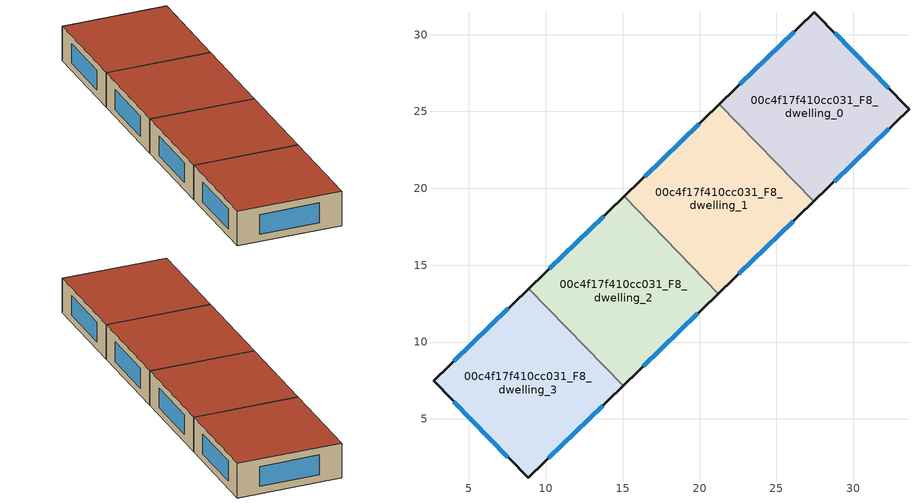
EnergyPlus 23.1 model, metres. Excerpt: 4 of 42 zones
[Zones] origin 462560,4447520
00c4f17f410cc031_F8_dwelling_0
 floor to 00c4f17f410cc031_F7_dwelling_0 (EU_floor_Construction): 27.48,31.46 33.63,25.16 27.42,19.15 21.29,25.47 z24
 wall outside (EU_wall_Construction): 27.42,19.15 33.63,25.16 27.48,31.46 21.29,25.47 z24:27
 wall to 00c4f17f410cc031_F8_dwelling_1 (EU_wall_Construction): 21.29,25.47 27.42,19.15 z24:27
 window (EU_Window_Construction): 26.15,30.18 22.62,26.75 / 32.31,26.5 28.79,30.11 / 28.75,20.43 32.3,23.87 z24.64:26.36
 roof outside (EU_roof_Construction): 33.63,25.16 27.48,31.46 21.29,25.47 27.42,19.15 z27
00c4f17f410cc031_F8_dwelling_1
 floor to 00c4f17f410cc031_F7_dwelling_1 (EU_floor_Construction): 21.29,25.47 27.42,19.15 21.22,13.15 15.1,19.48 z24
 wall outside (EU_wall_Construction): 21.29,25.47 15.1,19.48 / 21.22,13.15 27.42,19.15 z24:27
 wall to 00c4f17f410cc031_F8_dwelling_2 (EU_wall_Construction): 15.1,19.48 21.22,13.15 z24:27
 window (EU_Window_Construction): 19.97,24.19 16.43,20.76 / 22.55,14.43 26.09,17.86 z24.64:26.36
 roof outside (EU_roof_Construction): 27.42,19.15 21.29,25.47 15.1,19.48 21.22,13.15 z27
00c4f17f410cc031_F8_dwelling_2
 floor to 00c4f17f410cc031_F7_dwelling_2 (EU_floor_Construction): 15.1,19.48 21.22,13.15 15.03,7.15 8.9,13.48 z24
 wall outside (EU_wall_Construction): 15.1,19.48 8.9,13.48 / 15.03,7.15 21.22,13.15 z24:27
 wall to 00c4f17f410cc031_F8_dwelling_3 (EU_wall_Construction): 8.9,13.48 15.03,7.15 z24:27
 window (EU_Window_Construction): 13.77,18.19 10.23,14.76 / 16.35,8.44 19.89,11.86 z24.64:26.36
 roof outside (EU_roof_Construction): 21.22,13.15 15.1,19.48 8.9,13.48 15.03,7.15 z27
00c4f17f410cc031_F8_dwelling_3
 floor to 00c4f17f410cc031_F7_dwelling_3 (EU_floor_Construction): 8.9,13.48 15.03,7.15 8.84,1.17 2.69,7.47 z24
 wall outside (EU_wall_Construction): 8.9,13.48 2.69,7.47 8.84,1.17 15.03,7.15 z24:27
 window (EU_Window_Construction): 4.01,6.12 7.53,2.52 / 7.57,12.19 4.02,8.76 / 10.17,2.45 13.7,5.87 z24.64:26.36
 roof outside (EU_roof_Construction): 15.03,7.15 8.9,13.48 2.69,7.47 8.84,1.17 z27
[Building]
EU S2 Campaign: North Axis=0; Terrain=City; Solar Distribution=FullExterior
[Site:Location]
Yerevan-Zvartnots.Intl.AP: Latitude=40.15; Longitude=44.383; Time Zone=4; Elevation=854
[SizingPeriod:WeatherFileDays]
AnnualSizingPeriod: Begin Month=1; Begin Day of Month=1; End Month=12; End Day of Month=31; Day of Week for Start Day=Monday; Use Weather File Daylight Saving Period=No; Use Weather File Rain and Snow Indicators=No
[MATERIAL]
EU_InternalMass_Material: Roughness=MediumRough; Thickness=0.1; Conductivity=1; Density=1800; Specific Heat=900; Thermal Absorptance=0.9; Solar Absorptance=0.7; Visible Absorptance=0.7
[MATERIAL:NOMASS] Roughness=MediumRough; Thermal Absorptance=0.9; Solar Absorptance=0.7; Visible Absorptance=0.7
Name | Thermal Resistance
EU_wall_NoMass | 1.05043
EU_roof_NoMass | 1.45357
EU_floor_NoMass | 0.478065
[WINDOWMATERIAL:SIMPLEGLAZINGSYSTEM]
EU_Window_SimpleGlazing: UFactor=2.5566; Solar Heat Gain Coefficient=0.75; Visible Transmittance=0.75
[CONSTRUCTION]
EU_wall_Construction: EU_wall_NoMass
EU_roof_Construction: EU_roof_NoMass
EU_floor_Construction: EU_floor_NoMass
EU_Window_Construction: EU_Window_SimpleGlazing
EU_InternalMass_Construction: EU_InternalMass_Material
[ZONE] Type=1; Multiplier=1; Ceiling Height=autocalculate; Floor Area=autocalculate; Part of Total Floor Area=Yes
Name | Volume
00c4f17f410cc031_F8_dwelling_0 | 227.776
00c4f17f410cc031_F8_dwelling_1 | 227.783
00c4f17f410cc031_F8_dwelling_2 | 227.784
00c4f17f410cc031_F8_dwelling_3 | 227.775
[INTERNALMASS] Construction=EU_InternalMass_Construction
Name | Zone or ZoneList | Surface Area
00c4f17f410cc031_F8_dwelling_0_EU_InternalMass | 00c4f17f410cc031_F8_dwelling_0 | 75.9252
00c4f17f410cc031_F8_dwelling_1_EU_InternalMass | 00c4f17f410cc031_F8_dwelling_1 | 75.9278
00c4f17f410cc031_F8_dwelling_2_EU_InternalMass | 00c4f17f410cc031_F8_dwelling_2 | 75.9278
00c4f17f410cc031_F8_dwelling_3_EU_InternalMass | 00c4f17f410cc031_F8_dwelling_3 | 75.9252
[OTHEREQUIPMENT] Fuel Type=Electricity; Design Level Calculation Method=Watts/Area; Power per Zone Floor Area=1; Fraction Latent=0; Fraction Radiant=0; Fraction Lost=0; Carbon Dioxide Generation Rate=0; EndUse Subcategory=EU_Step8_InternalGains
Name | Zone or ZoneList or Space or SpaceList | Schedule
EU_Step8_InternalGain_00c4f17f410cc031_F8_dwelling_0_f000 | 00c4f17f410cc031_F8_dwelling_0 | EU_Step8_GainSchedule_00c4f17f410cc031_F8_dwelling_0_f000
EU_Step8_InternalGain_00c4f17f410cc031_F8_dwelling_1_f000 | 00c4f17f410cc031_F8_dwelling_1 | EU_Step8_GainSchedule_00c4f17f410cc031_F8_dwelling_1_f000
EU_Step8_InternalGain_00c4f17f410cc031_F8_dwelling_2_f000 | 00c4f17f410cc031_F8_dwelling_2 | EU_Step8_GainSchedule_00c4f17f410cc031_F8_dwelling_2_f000
EU_Step8_InternalGain_00c4f17f410cc031_F8_dwelling_3_f000 | 00c4f17f410cc031_F8_dwelling_3 | EU_Step8_GainSchedule_00c4f17f410cc031_F8_dwelling_3_f000
[ZONEVENTILATION:DESIGNFLOWRATE] Schedule=EU_AlwaysOn; Design Flow Rate Calculation Method=AirChanges/Hour; Air Changes per Hour=0.557805; Ventilation Type=Natural; Fan Pressure Rise=0; Fan Total Efficiency=1; Constant Term Coefficient=1; Temperature Term Coefficient=0; Velocity Term Coefficient=0; Velocity Squared Term Coefficient=0; Minimum Indoor Temperature=-100; Maximum Indoor Temperature=100; Delta Temperature=-100; Minimum Outdoor Temperature=-100; Maximum Outdoor Temperature=100; Maximum Wind Speed=40
Name | Zone or ZoneList or Space or SpaceList
EU_ConstantAir_00c4f17f410cc031_F8_dwelling_0 | 00c4f17f410cc031_F8_dwelling_0
EU_ConstantAir_00c4f17f410cc031_F8_dwelling_1 | 00c4f17f410cc031_F8_dwelling_1
EU_ConstantAir_00c4f17f410cc031_F8_dwelling_2 | 00c4f17f410cc031_F8_dwelling_2
EU_ConstantAir_00c4f17f410cc031_F8_dwelling_3 | 00c4f17f410cc031_F8_dwelling_3
[HVACTEMPLATE:THERMOSTAT] Constant Heating Setpoint=20; Constant Cooling Setpoint=50
EU_HeatOnly_00c4f17f410cc031_F0_dwelling_0; EU_HeatOnly_00c4f17f410cc031_F0_dwelling_1; EU_HeatOnly_00c4f17f410cc031_F0_dwelling_2; EU_HeatOnly_00c4f17f410cc031_F0_dwelling_3; EU_HeatOnly_00c4f17f410cc031_F0_dwelling_4; EU_HeatOnly_00c4f17f410cc031_F1_dwelling_0; EU_HeatOnly_00c4f17f410cc031_F1_dwelling_1; EU_HeatOnly_00c4f17f410cc031_F1_dwelling_2; EU_HeatOnly_00c4f17f410cc031_F1_dwelling_3; EU_HeatOnly_00c4f17f410cc031_F1_dwelling_4; EU_HeatOnly_00c4f17f410cc031_F2_dwelling_0; EU_HeatOnly_00c4f17f410cc031_F2_dwelling_1; EU_HeatOnly_00c4f17f410cc031_F2_dwelling_2; EU_HeatOnly_00c4f17f410cc031_F2_dwelling_3; EU_HeatOnly_00c4f17f410cc031_F2_dwelling_4; EU_HeatOnly_00c4f17f410cc031_F3_dwelling_0; EU_HeatOnly_00c4f17f410cc031_F3_dwelling_1; EU_HeatOnly_00c4f17f410cc031_F3_dwelling_2; EU_HeatOnly_00c4f17f410cc031_F3_dwelling_3; EU_HeatOnly_00c4f17f410cc031_F3_dwelling_4; EU_HeatOnly_00c4f17f410cc031_F4_dwelling_0; EU_HeatOnly_00c4f17f410cc031_F4_dwelling_1; EU_HeatOnly_00c4f17f410cc031_F4_dwelling_2; EU_HeatOnly_00c4f17f410cc031_F4_dwelling_3; EU_HeatOnly_00c4f17f410cc031_F4_dwelling_4; EU_HeatOnly_00c4f17f410cc031_F5_dwelling_0; EU_HeatOnly_00c4f17f410cc031_F5_dwelling_1; EU_HeatOnly_00c4f17f410cc031_F5_dwelling_2; EU_HeatOnly_00c4f17f410cc031_F5_dwelling_3; EU_HeatOnly_00c4f17f410cc031_F5_dwelling_4; EU_HeatOnly_00c4f17f410cc031_F6_dwelling_0; EU_HeatOnly_00c4f17f410cc031_F6_dwelling_1; EU_HeatOnly_00c4f17f410cc031_F6_dwelling_2; EU_HeatOnly_00c4f17f410cc031_F6_dwelling_3; EU_HeatOnly_00c4f17f410cc031_F7_dwelling_0; EU_HeatOnly_00c4f17f410cc031_F7_dwelling_1; EU_HeatOnly_00c4f17f410cc031_F7_dwelling_2; EU_HeatOnly_00c4f17f410cc031_F7_dwelling_3; EU_HeatOnly_00c4f17f410cc031_F8_dwelling_0; EU_HeatOnly_00c4f17f410cc031_F8_dwelling_1; EU_HeatOnly_00c4f17f410cc031_F8_dwelling_2; EU_HeatOnly_00c4f17f410cc031_F8_dwelling_3
[HVACTEMPLATE:ZONE:IDEALLOADSAIRSYSTEM] System Availability Schedule=EU_AlwaysOn; Maximum Heating Supply Air Temperature=50; Minimum Cooling Supply Air Temperature=13; Maximum Heating Supply Air Humidity Ratio=0.0156; Minimum Cooling Supply Air Humidity Ratio=0.0077; Heating Limit=NoLimit; Cooling Limit=NoLimit; Heating Availability Schedule=EU_AlwaysOn; Cooling Availability Schedule=EU_CoolingOff; Dehumidification Control Type=ConstantSensibleHeatRatio; Cooling Sensible Heat Ratio=0.7; Dehumidification Setpoint=60; Humidification Control Type=None; Humidification Setpoint=30; Outdoor Air Method=None; Outdoor Air Flow Rate per Person=0.00944; Outdoor Air Flow Rate per Zone Floor Area=0; Outdoor Air Flow Rate per Zone=0; Demand Controlled Ventilation Type=None; Outdoor Air Economizer Type=NoEconomizer; Heat Recovery Type=None; Sensible Heat Recovery Effectiveness=0.7; Latent Heat Recovery Effectiveness=0.65
Name | Template Thermostat
00c4f17f410cc031_F8_dwelling_0 | EU_HeatOnly_00c4f17f410cc031_F8_dwelling_0
00c4f17f410cc031_F8_dwelling_1 | EU_HeatOnly_00c4f17f410cc031_F8_dwelling_1
00c4f17f410cc031_F8_dwelling_2 | EU_HeatOnly_00c4f17f410cc031_F8_dwelling_2
00c4f17f410cc031_F8_dwelling_3 | EU_HeatOnly_00c4f17f410cc031_F8_dwelling_3
[SIZING:ZONE] Zone Cooling Design Supply Air Temperature Input Method=SupplyAirTemperature; Zone Cooling Design Supply Air Temperature=13; Zone Heating Design Supply Air Temperature Input Method=SupplyAirTemperature; Zone Heating Design Supply Air Temperature=50; Zone Cooling Design Supply Air Humidity Ratio=0.008; Zone Heating Design Supply Air Humidity Ratio=0.008; Cooling Design Air Flow Method=DesignDay; Cooling Design Air Flow Rate=0; Cooling Minimum Air Flow per Zone Floor Area=0.000762; Cooling Minimum Air Flow=0; Cooling Minimum Air Flow Fraction=0.2; Heating Design Air Flow Method=DesignDay; Heating Design Air Flow Rate=0; Heating Maximum Air Flow per Zone Floor Area=0.002032; Heating Maximum Air Flow=0.141576; Heating Maximum Air Flow Fraction=0.3; Account for Dedicated Outdoor Air System=No; Dedicated Outdoor Air System Control Strategy=NeutralSupplyAir; Dedicated Outdoor Air Low Setpoint Temperature for Design=autosize; Dedicated Outdoor Air High Setpoint Temperature for Design=autosize; Zone Load Sizing Method=Sensible Load Only No Latent Load; Zone Latent Cooling Design Supply Air Humidity Ratio Input Method=HumidityRatioDifference; Zone Cooling Design Supply Air Humidity Ratio Difference=0.005; Zone Latent Heating Design Supply Air Humidity Ratio Input Method=HumidityRatioDifference; Zone Humidification Design Supply Air Humidity Ratio Difference=0.005
00c4f17f410cc031_F8_dwelling_0; 00c4f17f410cc031_F8_dwelling_1; 00c4f17f410cc031_F8_dwelling_2; 00c4f17f410cc031_F8_dwelling_3
[SCHEDULE:CONSTANT]
Name | Hourly Value
EU_AlwaysOn | 1
EU_CoolingOff | 0
[SCHEDULE:FILE] Column Number=1; Rows to Skip at Top=0; Number of Hours of Data=8760; Column Separator=Comma; Interpolate to Timestep=No; Minutes per Item=60; Adjust Schedule for Daylight Savings=Yes
Name | File
EU_Step8_GainSchedule_00c4f17f410cc031_F8_dwelling_0_f000 | ../../schedules/00c4f17f410cc031/00c4f17f410cc031_F8_dwelling_0_f000_gain.csv
EU_Step8_GainSchedule_00c4f17f410cc031_F8_dwelling_1_f000 | ../../schedules/00c4f17f410cc031/00c4f17f410cc031_F8_dwelling_1_f000_gain.csv
EU_Step8_GainSchedule_00c4f17f410cc031_F8_dwelling_2_f000 | ../../schedules/00c4f17f410cc031/00c4f17f410cc031_F8_dwelling_2_f000_gain.csv
EU_Step8_GainSchedule_00c4f17f410cc031_F8_dwelling_3_f000 | ../../schedules/00c4f17f410cc031/00c4f17f410cc031_F8_dwelling_3_f000_gain.csv
